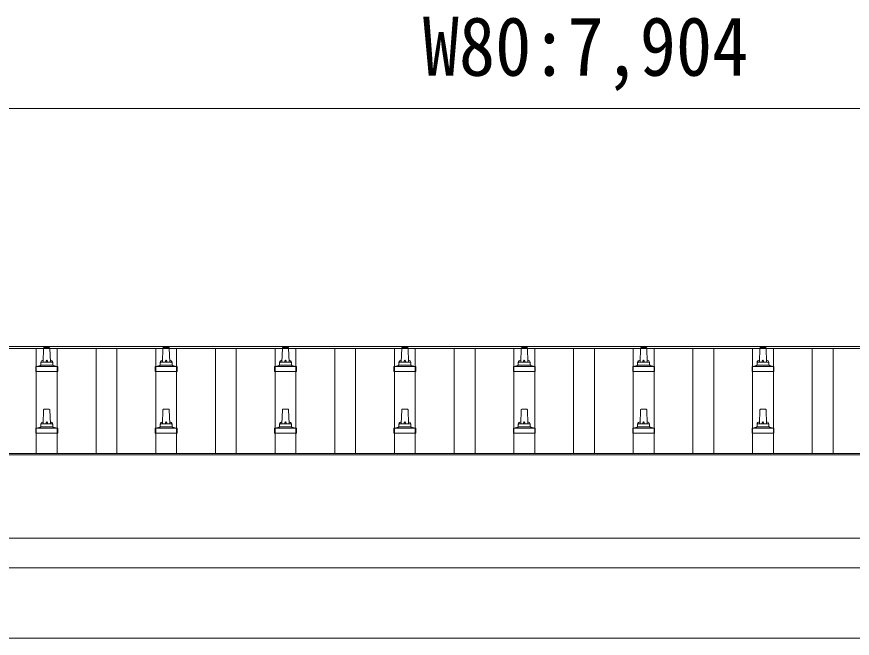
# Model space of a CAD drawing. Units: millimetres, scale not verified. Extents: x -14053 to 14053, y -9700 to 9700.
# Drawn here: x -6991 to -5591, y 3196 to 4238 of the extents above; entities that cross this region are included whole.
import ezdxf
from ezdxf.enums import TextEntityAlignment as Align

# ---------------------------------------------------------------- set-up
doc = ezdxf.new("R2010")
doc.units = ezdxf.units.MM
doc.header["$LTSCALE"] = 50
for name, color, linetype, lineweight in [('0-2_建具', 4, 'Continuous', 9), ('0-6_手摺', 5, 'Continuous', 5), ('0-8_外構', 6, 'Continuous', 9)]:
    doc.layers.add(name, color=color, linetype=linetype, lineweight=lineweight)
doc.styles.add('ＭＳ ゴシック', font='')
doc.styles.get('ＭＳ ゴシック').set_extended_font_data('MS Gothic')

msp = doc.modelspace()

# ---------------------------------------------------------------- linework, layer by layer
at = {"layer": '0-2_建具'}
for p, q in [((-9963.94, 3685.18), (-2117.94, 3685.18)), ((-9963.94, 3681.59), (-2117.94, 3681.59)), ((-6958.44, 3505.57), (-6958.44, 3681.59)), ((-6923.44, 3505.57), (-6923.44, 3681.59)), ((-6858.44, 3505.57), (-6858.44, 3681.59)), ((-6823.44, 3505.57), (-6823.44, 3681.59)), ((-6758.44, 3505.57), (-6758.44, 3681.59)), ((-6723.44, 3505.57), (-6723.44, 3681.59)), ((-6658.44, 3505.57), (-6658.44, 3681.59)), ((-6623.44, 3505.57), (-6623.44, 3681.59)), ((-6558.44, 3505.57), (-6558.44, 3681.59)), ((-6523.44, 3505.57), (-6523.44, 3681.59)), ((-6458.44, 3505.57), (-6458.44, 3681.59)), ((-6423.44, 3505.57), (-6423.44, 3681.59)), ((-6358.44, 3505.57), (-6358.44, 3681.59)), ((-6323.44, 3505.57), (-6323.44, 3681.59)), ((-6258.44, 3505.57), (-6258.44, 3681.59)), ((-6223.44, 3505.57), (-6223.44, 3681.59)), ((-6158.44, 3505.57), (-6158.44, 3681.59)), ((-6123.44, 3505.57), (-6123.44, 3681.59)), ((-6058.44, 3505.57), (-6058.44, 3681.59)), ((-6023.44, 3505.57), (-6023.44, 3681.59)), ((-5958.44, 3505.57), (-5958.44, 3681.59)), ((-5923.44, 3505.57), (-5923.44, 3681.59)), ((-5858.44, 3505.57), (-5858.44, 3681.59)), ((-5823.44, 3505.57), (-5823.44, 3681.59)), ((-5758.44, 3505.57), (-5758.44, 3681.59)), ((-5723.44, 3505.57), (-5723.44, 3681.59)), ((-5658.44, 3505.57), (-5658.44, 3681.59)), ((-5623.44, 3505.57), (-5623.44, 3681.59)), ((-3963.44, 3505.57), (-9961.94, 3505.57)), ((-9961.94, 3503.68), (-2119.94, 3503.68)), ((-9961.94, 3363.79), (-3963.44, 3363.79)), ((-3963.44, 3313.97), (-9961.94, 3313.97)), ((-3955.94, 3196.06), (-9844.18, 3196.06))]:
    msp.add_line(p, q, dxfattribs=at)
at = {"layer": '0-6_手摺'}
for p, q in [((-6946.94, 3658.66), (-6946.22, 3682.18)), ((-6945.22, 3683.16), (-6936.67, 3683.16)), ((-6935.67, 3682.18), (-6934.94, 3658.66)), ((-6746.94, 3658.66), (-6746.22, 3682.18)), ((-6745.22, 3683.16), (-6736.67, 3683.16)), ((-6735.67, 3682.18), (-6734.94, 3658.66)), ((-6546.94, 3658.66), (-6546.22, 3682.18)), ((-6545.22, 3683.16), (-6536.67, 3683.16)), ((-6535.67, 3682.18), (-6534.94, 3658.66)), ((-6346.94, 3658.66), (-6346.22, 3682.18)), ((-6345.22, 3683.16), (-6336.67, 3683.16)), ((-6335.67, 3682.18), (-6334.94, 3658.66)), ((-6146.94, 3658.66), (-6146.22, 3682.18)), ((-6145.22, 3683.16), (-6136.67, 3683.16)), ((-6135.67, 3682.18), (-6134.94, 3658.66)), ((-5946.94, 3658.66), (-5946.22, 3682.18)), ((-5945.22, 3683.16), (-5936.67, 3683.16)), ((-5935.67, 3682.18), (-5934.94, 3658.66)), ((-5746.94, 3658.66), (-5746.22, 3682.18)), ((-5745.22, 3683.16), (-5736.67, 3683.16)), ((-5735.67, 3682.18), (-5734.94, 3658.66)), ((-6950.94, 3654.45), (-6950.94, 3658.66)), ((-6949.94, 3658.66), (-6931.94, 3658.66)), ((-6930.94, 3654.45), (-6930.94, 3658.66)), ((-6750.94, 3654.45), (-6750.94, 3658.66)), ((-6749.94, 3658.66), (-6731.94, 3658.66)), ((-6730.94, 3654.45), (-6730.94, 3658.66)), ((-6550.94, 3654.45), (-6550.94, 3658.66)), ((-6549.94, 3658.66), (-6531.94, 3658.66)), ((-6530.94, 3654.45), (-6530.94, 3658.66)), ((-6350.94, 3654.45), (-6350.94, 3658.66)), ((-6349.94, 3658.66), (-6331.94, 3658.66)), ((-6330.94, 3654.45), (-6330.94, 3658.66)), ((-6150.94, 3654.45), (-6150.94, 3658.66)), ((-6149.94, 3658.66), (-6131.94, 3658.66)), ((-6130.94, 3654.45), (-6130.94, 3658.66)), ((-5950.94, 3654.45), (-5950.94, 3658.66)), ((-5949.94, 3658.66), (-5931.94, 3658.66)), ((-5930.94, 3654.45), (-5930.94, 3658.66)), ((-5750.94, 3654.45), (-5750.94, 3658.66)), ((-5749.94, 3658.66), (-5731.94, 3658.66)), ((-5730.94, 3654.45), (-5730.94, 3658.66)), ((-6959.19, 3643.16), (-6959.19, 3650.87)), ((-6922.69, 3643.16), (-6959.19, 3643.16)), ((-6958.81, 3651.66), (-6923.07, 3651.66)), ((-6958.43, 3651.84), (-6951.71, 3653.47)), ((-6951.32, 3653.66), (-6930.56, 3653.66)), ((-6923.46, 3651.84), (-6930.18, 3653.47)), ((-6922.69, 3643.16), (-6922.69, 3650.87)), ((-6759.19, 3643.16), (-6759.19, 3650.87)), ((-6722.69, 3643.16), (-6759.19, 3643.16)), ((-6758.81, 3651.66), (-6723.07, 3651.66)), ((-6758.43, 3651.84), (-6751.71, 3653.47)), ((-6751.32, 3653.66), (-6730.56, 3653.66)), ((-6723.46, 3651.84), (-6730.18, 3653.47)), ((-6722.69, 3643.16), (-6722.69, 3650.87)), ((-6559.19, 3643.16), (-6559.19, 3650.87)), ((-6522.69, 3643.16), (-6559.19, 3643.16)), ((-6558.81, 3651.66), (-6523.07, 3651.66)), ((-6558.43, 3651.84), (-6551.71, 3653.47)), ((-6551.32, 3653.66), (-6530.56, 3653.66)), ((-6523.46, 3651.84), (-6530.18, 3653.47)), ((-6522.69, 3643.16), (-6522.69, 3650.87)), ((-6359.19, 3643.16), (-6359.19, 3650.87)), ((-6322.69, 3643.16), (-6359.19, 3643.16)), ((-6358.81, 3651.66), (-6323.07, 3651.66)), ((-6358.43, 3651.84), (-6351.71, 3653.47)), ((-6351.32, 3653.66), (-6330.56, 3653.66)), ((-6323.46, 3651.84), (-6330.18, 3653.47)), ((-6322.69, 3643.16), (-6322.69, 3650.87)), ((-6159.19, 3643.16), (-6159.19, 3650.87)), ((-6122.69, 3643.16), (-6159.19, 3643.16)), ((-6158.81, 3651.66), (-6123.07, 3651.66)), ((-6158.43, 3651.84), (-6151.71, 3653.47)), ((-6151.32, 3653.66), (-6130.56, 3653.66)), ((-6123.46, 3651.84), (-6130.18, 3653.47)), ((-6122.69, 3643.16), (-6122.69, 3650.87)), ((-5959.19, 3643.16), (-5959.19, 3650.87)), ((-5922.69, 3643.16), (-5959.19, 3643.16)), ((-5958.81, 3651.66), (-5923.07, 3651.66)), ((-5958.43, 3651.84), (-5951.71, 3653.47)), ((-5951.32, 3653.66), (-5930.56, 3653.66)), ((-5923.46, 3651.84), (-5930.18, 3653.47)), ((-5922.69, 3643.16), (-5922.69, 3650.87)), ((-5759.19, 3643.16), (-5759.19, 3650.87)), ((-5722.69, 3643.16), (-5759.19, 3643.16)), ((-5758.81, 3651.66), (-5723.07, 3651.66)), ((-5758.43, 3651.84), (-5751.71, 3653.47)), ((-5751.32, 3653.66), (-5730.56, 3653.66)), ((-5723.46, 3651.84), (-5730.18, 3653.47)), ((-5722.69, 3643.16), (-5722.69, 3650.87)), ((-6946.94, 3555.33), (-6946.22, 3578.85)), ((-6945.22, 3579.83), (-6936.67, 3579.83)), ((-6935.67, 3578.85), (-6934.94, 3555.33)), ((-6746.94, 3555.33), (-6746.22, 3578.85)), ((-6745.22, 3579.83), (-6736.67, 3579.83)), ((-6735.67, 3578.85), (-6734.94, 3555.33)), ((-6546.94, 3555.33), (-6546.22, 3578.85)), ((-6545.22, 3579.83), (-6536.67, 3579.83)), ((-6535.67, 3578.85), (-6534.94, 3555.33)), ((-6346.94, 3555.33), (-6346.22, 3578.85)), ((-6345.22, 3579.83), (-6336.67, 3579.83)), ((-6335.67, 3578.85), (-6334.94, 3555.33)), ((-6146.94, 3555.33), (-6146.22, 3578.85)), ((-6145.22, 3579.83), (-6136.67, 3579.83)), ((-6135.67, 3578.85), (-6134.94, 3555.33)), ((-5946.94, 3555.33), (-5946.22, 3578.85)), ((-5945.22, 3579.83), (-5936.67, 3579.83)), ((-5935.67, 3578.85), (-5934.94, 3555.33)), ((-5746.94, 3555.33), (-5746.22, 3578.85)), ((-5745.22, 3579.83), (-5736.67, 3579.83)), ((-5735.67, 3578.85), (-5734.94, 3555.33)), ((-6959.19, 3539.83), (-6959.19, 3547.54)), ((-6958.81, 3548.33), (-6923.07, 3548.33)), ((-6958.43, 3548.51), (-6951.71, 3550.14)), ((-6951.32, 3550.33), (-6930.56, 3550.33)), ((-6950.94, 3551.11), (-6950.94, 3555.33)), ((-6949.94, 3555.33), (-6931.94, 3555.33)), ((-6930.94, 3551.11), (-6930.94, 3555.33)), ((-6923.46, 3548.51), (-6930.18, 3550.14)), ((-6922.69, 3539.83), (-6922.69, 3547.54)), ((-6759.19, 3539.83), (-6759.19, 3547.54)), ((-6758.81, 3548.33), (-6723.07, 3548.33)), ((-6758.43, 3548.51), (-6751.71, 3550.14)), ((-6751.32, 3550.33), (-6730.56, 3550.33)), ((-6750.94, 3551.11), (-6750.94, 3555.33)), ((-6749.94, 3555.33), (-6731.94, 3555.33)), ((-6730.94, 3551.11), (-6730.94, 3555.33)), ((-6723.46, 3548.51), (-6730.18, 3550.14)), ((-6722.69, 3539.83), (-6722.69, 3547.54)), ((-6559.19, 3539.83), (-6559.19, 3547.54)), ((-6558.81, 3548.33), (-6523.07, 3548.33)), ((-6558.43, 3548.51), (-6551.71, 3550.14)), ((-6551.32, 3550.33), (-6530.56, 3550.33)), ((-6550.94, 3551.11), (-6550.94, 3555.33)), ((-6549.94, 3555.33), (-6531.94, 3555.33)), ((-6530.94, 3551.11), (-6530.94, 3555.33)), ((-6523.46, 3548.51), (-6530.18, 3550.14)), ((-6522.69, 3539.83), (-6522.69, 3547.54)), ((-6359.19, 3539.83), (-6359.19, 3547.54)), ((-6358.81, 3548.33), (-6323.07, 3548.33)), ((-6358.43, 3548.51), (-6351.71, 3550.14)), ((-6351.32, 3550.33), (-6330.56, 3550.33)), ((-6350.94, 3551.11), (-6350.94, 3555.33)), ((-6349.94, 3555.33), (-6331.94, 3555.33)), ((-6330.94, 3551.11), (-6330.94, 3555.33)), ((-6323.46, 3548.51), (-6330.18, 3550.14)), ((-6322.69, 3539.83), (-6322.69, 3547.54)), ((-6159.19, 3539.83), (-6159.19, 3547.54)), ((-6158.81, 3548.33), (-6123.07, 3548.33)), ((-6158.43, 3548.51), (-6151.71, 3550.14)), ((-6151.32, 3550.33), (-6130.56, 3550.33)), ((-6150.94, 3551.11), (-6150.94, 3555.33)), ((-6149.94, 3555.33), (-6131.94, 3555.33)), ((-6130.94, 3551.11), (-6130.94, 3555.33)), ((-6123.46, 3548.51), (-6130.18, 3550.14)), ((-6122.69, 3539.83), (-6122.69, 3547.54)), ((-5959.19, 3539.83), (-5959.19, 3547.54)), ((-5958.81, 3548.33), (-5923.07, 3548.33)), ((-5958.43, 3548.51), (-5951.71, 3550.14)), ((-5951.32, 3550.33), (-5930.56, 3550.33)), ((-5950.94, 3551.11), (-5950.94, 3555.33)), ((-5949.94, 3555.33), (-5931.94, 3555.33)), ((-5930.94, 3551.11), (-5930.94, 3555.33)), ((-5923.46, 3548.51), (-5930.18, 3550.14)), ((-5922.69, 3539.83), (-5922.69, 3547.54)), ((-5759.19, 3539.83), (-5759.19, 3547.54)), ((-5758.81, 3548.33), (-5723.07, 3548.33)), ((-5758.43, 3548.51), (-5751.71, 3550.14)), ((-5751.32, 3550.33), (-5730.56, 3550.33)), ((-5750.94, 3551.11), (-5750.94, 3555.33)), ((-5749.94, 3555.33), (-5731.94, 3555.33)), ((-5730.94, 3551.11), (-5730.94, 3555.33)), ((-5723.46, 3548.51), (-5730.18, 3550.14)), ((-5722.69, 3539.83), (-5722.69, 3547.54)), ((-6922.69, 3539.83), (-6959.19, 3539.83)), ((-6722.69, 3539.83), (-6759.19, 3539.83)), ((-6522.69, 3539.83), (-6559.19, 3539.83)), ((-6322.69, 3539.83), (-6359.19, 3539.83)), ((-6122.69, 3539.83), (-6159.19, 3539.83)), ((-5922.69, 3539.83), (-5959.19, 3539.83)), ((-5722.69, 3539.83), (-5759.19, 3539.83))]:
    msp.add_line(p, q, dxfattribs=at)
for centre, radius, start, end in [((-6945.22, 3682.16), 1, 90, 178.60509), ((-6936.67, 3682.16), 1, 1.39491, 90), ((-6745.22, 3682.16), 1, 90, 178.60509), ((-6736.67, 3682.16), 1, 1.39491, 90), ((-6545.22, 3682.16), 1, 90, 178.60509), ((-6536.67, 3682.16), 1, 1.39491, 90), ((-6345.22, 3682.16), 1, 90, 178.60509), ((-6336.67, 3682.16), 1, 1.39491, 90), ((-6145.22, 3682.16), 1, 90, 178.60509), ((-6136.67, 3682.16), 1, 1.39491, 90), ((-5945.22, 3682.16), 1, 90, 178.60509), ((-5936.67, 3682.16), 1, 1.39491, 90), ((-5745.22, 3682.16), 1, 90, 178.60509), ((-5736.67, 3682.16), 1, 1.39491, 90), ((-6951.94, 3654.45), 1, 283.62699, 0), ((-6946.86, 3658.02), 4.13, 90, 171.17633), ((-6949.94, 3657.66), 1, 90, 180), ((-6937.61, 3658.66), 4.83, 133.60282, 180), ((-6944.28, 3658.66), 4.83, 0, 46.39718), ((-6935.03, 3658.02), 4.13, 8.82367, 90), ((-6931.94, 3657.66), 1, 0, 90), ((-6929.94, 3654.45), 1, 180, 256.37301), ((-6751.94, 3654.45), 1, 283.62699, 0), ((-6746.86, 3658.02), 4.13, 90, 171.17633), ((-6749.94, 3657.66), 1, 90, 180), ((-6737.61, 3658.66), 4.83, 133.60282, 180), ((-6744.28, 3658.66), 4.83, 0, 46.39718), ((-6735.03, 3658.02), 4.13, 8.82367, 90), ((-6731.94, 3657.66), 1, 0, 90), ((-6729.94, 3654.45), 1, 180, 256.37301), ((-6551.94, 3654.45), 1, 283.62699, 0), ((-6546.86, 3658.02), 4.13, 90, 171.17633), ((-6549.94, 3657.66), 1, 90, 180), ((-6537.61, 3658.66), 4.83, 133.60282, 180), ((-6544.28, 3658.66), 4.83, 0, 46.39718), ((-6535.03, 3658.02), 4.13, 8.82367, 90), ((-6531.94, 3657.66), 1, 0, 90), ((-6529.94, 3654.45), 1, 180, 256.37301), ((-6351.94, 3654.45), 1, 283.62699, 0), ((-6346.86, 3658.02), 4.13, 90, 171.17633), ((-6349.94, 3657.66), 1, 90, 180), ((-6337.61, 3658.66), 4.83, 133.60282, 180), ((-6344.28, 3658.66), 4.83, 0, 46.39718), ((-6335.03, 3658.02), 4.13, 8.82367, 90), ((-6331.94, 3657.66), 1, 0, 90), ((-6329.94, 3654.45), 1, 180, 256.37301), ((-6151.94, 3654.45), 1, 283.62699, 0), ((-6146.86, 3658.02), 4.13, 90, 171.17633), ((-6149.94, 3657.66), 1, 90, 180), ((-6137.61, 3658.66), 4.83, 133.60282, 180), ((-6144.28, 3658.66), 4.83, 0, 46.39718), ((-6135.03, 3658.02), 4.13, 8.82367, 90), ((-6131.94, 3657.66), 1, 0, 90), ((-6129.94, 3654.45), 1, 180, 256.37301), ((-5951.94, 3654.45), 1, 283.62699, 0), ((-5946.86, 3658.02), 4.13, 90, 171.17633), ((-5949.94, 3657.66), 1, 90, 180), ((-5937.61, 3658.66), 4.83, 133.60282, 180), ((-5944.28, 3658.66), 4.83, 0, 46.39718), ((-5935.03, 3658.02), 4.13, 8.82367, 90), ((-5931.94, 3657.66), 1, 0, 90), ((-5929.94, 3654.45), 1, 180, 256.37301), ((-5751.94, 3654.45), 1, 283.62699, 0), ((-5746.86, 3658.02), 4.13, 90, 171.17633), ((-5749.94, 3657.66), 1, 90, 180), ((-5737.61, 3658.66), 4.83, 133.60282, 180), ((-5744.28, 3658.66), 4.83, 0, 46.39718), ((-5735.03, 3658.02), 4.13, 8.82367, 90), ((-5731.94, 3657.66), 1, 0, 90), ((-5729.94, 3654.45), 1, 180, 256.37301), ((-6958.19, 3650.87), 1, 103.62699, 180), ((-6923.69, 3650.87), 1, 0, 76.37301), ((-6758.19, 3650.87), 1, 103.62699, 180), ((-6723.69, 3650.87), 1, 0, 76.37301), ((-6558.19, 3650.87), 1, 103.62699, 180), ((-6523.69, 3650.87), 1, 0, 76.37301), ((-6358.19, 3650.87), 1, 103.62699, 180), ((-6323.69, 3650.87), 1, 0, 76.37301), ((-6158.19, 3650.87), 1, 103.62699, 180), ((-6123.69, 3650.87), 1, 0, 76.37301), ((-5958.19, 3650.87), 1, 103.62699, 180), ((-5923.69, 3650.87), 1, 0, 76.37301), ((-5758.19, 3650.87), 1, 103.62699, 180), ((-5723.69, 3650.87), 1, 0, 76.37301), ((-6945.22, 3578.83), 1, 90, 178.60509), ((-6936.67, 3578.83), 1, 1.39491, 90), ((-6745.22, 3578.83), 1, 90, 178.60509), ((-6736.67, 3578.83), 1, 1.39491, 90), ((-6545.22, 3578.83), 1, 90, 178.60509), ((-6536.67, 3578.83), 1, 1.39491, 90), ((-6345.22, 3578.83), 1, 90, 178.60509), ((-6336.67, 3578.83), 1, 1.39491, 90), ((-6145.22, 3578.83), 1, 90, 178.60509), ((-6136.67, 3578.83), 1, 1.39491, 90), ((-5945.22, 3578.83), 1, 90, 178.60509), ((-5936.67, 3578.83), 1, 1.39491, 90), ((-5745.22, 3578.83), 1, 90, 178.60509), ((-5736.67, 3578.83), 1, 1.39491, 90), ((-6946.86, 3554.69), 4.13, 90, 171.17633), ((-6937.61, 3555.33), 4.83, 133.60282, 180), ((-6944.28, 3555.33), 4.83, 0, 46.39718), ((-6935.03, 3554.69), 4.13, 8.82367, 90), ((-6746.86, 3554.69), 4.13, 90, 171.17633), ((-6737.61, 3555.33), 4.83, 133.60282, 180), ((-6744.28, 3555.33), 4.83, 0, 46.39718), ((-6735.03, 3554.69), 4.13, 8.82367, 90), ((-6546.86, 3554.69), 4.13, 90, 171.17633), ((-6537.61, 3555.33), 4.83, 133.60282, 180), ((-6544.28, 3555.33), 4.83, 0, 46.39718), ((-6535.03, 3554.69), 4.13, 8.82367, 90), ((-6346.86, 3554.69), 4.13, 90, 171.17633), ((-6337.61, 3555.33), 4.83, 133.60282, 180), ((-6344.28, 3555.33), 4.83, 0, 46.39718), ((-6335.03, 3554.69), 4.13, 8.82367, 90), ((-6146.86, 3554.69), 4.13, 90, 171.17633), ((-6137.61, 3555.33), 4.83, 133.60282, 180), ((-6144.28, 3555.33), 4.83, 0, 46.39718), ((-6135.03, 3554.69), 4.13, 8.82367, 90), ((-5946.86, 3554.69), 4.13, 90, 171.17633), ((-5937.61, 3555.33), 4.83, 133.60282, 180), ((-5944.28, 3555.33), 4.83, 0, 46.39718), ((-5935.03, 3554.69), 4.13, 8.82367, 90), ((-5746.86, 3554.69), 4.13, 90, 171.17633), ((-5737.61, 3555.33), 4.83, 133.60282, 180), ((-5744.28, 3555.33), 4.83, 0, 46.39718), ((-5735.03, 3554.69), 4.13, 8.82367, 90), ((-6958.19, 3547.54), 1, 103.62699, 180), ((-6951.94, 3551.11), 1, 283.62699, 0), ((-6949.94, 3554.33), 1, 90, 180), ((-6931.94, 3554.33), 1, 0, 90), ((-6929.94, 3551.11), 1, 180, 256.37301), ((-6923.69, 3547.54), 1, 0, 76.37301), ((-6758.19, 3547.54), 1, 103.62699, 180), ((-6751.94, 3551.11), 1, 283.62699, 0), ((-6749.94, 3554.33), 1, 90, 180), ((-6731.94, 3554.33), 1, 0, 90), ((-6729.94, 3551.11), 1, 180, 256.37301), ((-6723.69, 3547.54), 1, 0, 76.37301), ((-6558.19, 3547.54), 1, 103.62699, 180), ((-6551.94, 3551.11), 1, 283.62699, 0), ((-6549.94, 3554.33), 1, 90, 180), ((-6531.94, 3554.33), 1, 0, 90), ((-6529.94, 3551.11), 1, 180, 256.37301), ((-6523.69, 3547.54), 1, 0, 76.37301), ((-6358.19, 3547.54), 1, 103.62699, 180), ((-6351.94, 3551.11), 1, 283.62699, 0), ((-6349.94, 3554.33), 1, 90, 180), ((-6331.94, 3554.33), 1, 0, 90), ((-6329.94, 3551.11), 1, 180, 256.37301), ((-6323.69, 3547.54), 1, 0, 76.37301), ((-6158.19, 3547.54), 1, 103.62699, 180), ((-6151.94, 3551.11), 1, 283.62699, 0), ((-6149.94, 3554.33), 1, 90, 180), ((-6131.94, 3554.33), 1, 0, 90), ((-6129.94, 3551.11), 1, 180, 256.37301), ((-6123.69, 3547.54), 1, 0, 76.37301), ((-5958.19, 3547.54), 1, 103.62699, 180), ((-5951.94, 3551.11), 1, 283.62699, 0), ((-5949.94, 3554.33), 1, 90, 180), ((-5931.94, 3554.33), 1, 0, 90), ((-5929.94, 3551.11), 1, 180, 256.37301), ((-5923.69, 3547.54), 1, 0, 76.37301), ((-5758.19, 3547.54), 1, 103.62699, 180), ((-5751.94, 3551.11), 1, 283.62699, 0), ((-5749.94, 3554.33), 1, 90, 180), ((-5731.94, 3554.33), 1, 0, 90), ((-5729.94, 3551.11), 1, 180, 256.37301), ((-5723.69, 3547.54), 1, 0, 76.37301)]:
    msp.add_arc(centre, radius, start, end, dxfattribs=at)
at = {"layer": '0-8_外構'}
msp.add_line((-9992.94, 4084.18), (-2088.94, 4084.18), dxfattribs=at)

# ---------------------------------------------------------------- texts
at = {"layer": '0-8_外構', "color": 7, "style": 'ＭＳ ゴシック', "width": 0.9}
msp.add_text('W80:7,904', height=98.97, dxfattribs=at).set_placement((-6310.94, 4109.18), align=Align.BOTTOM_LEFT)

doc.saveas('drawing.dxf')
